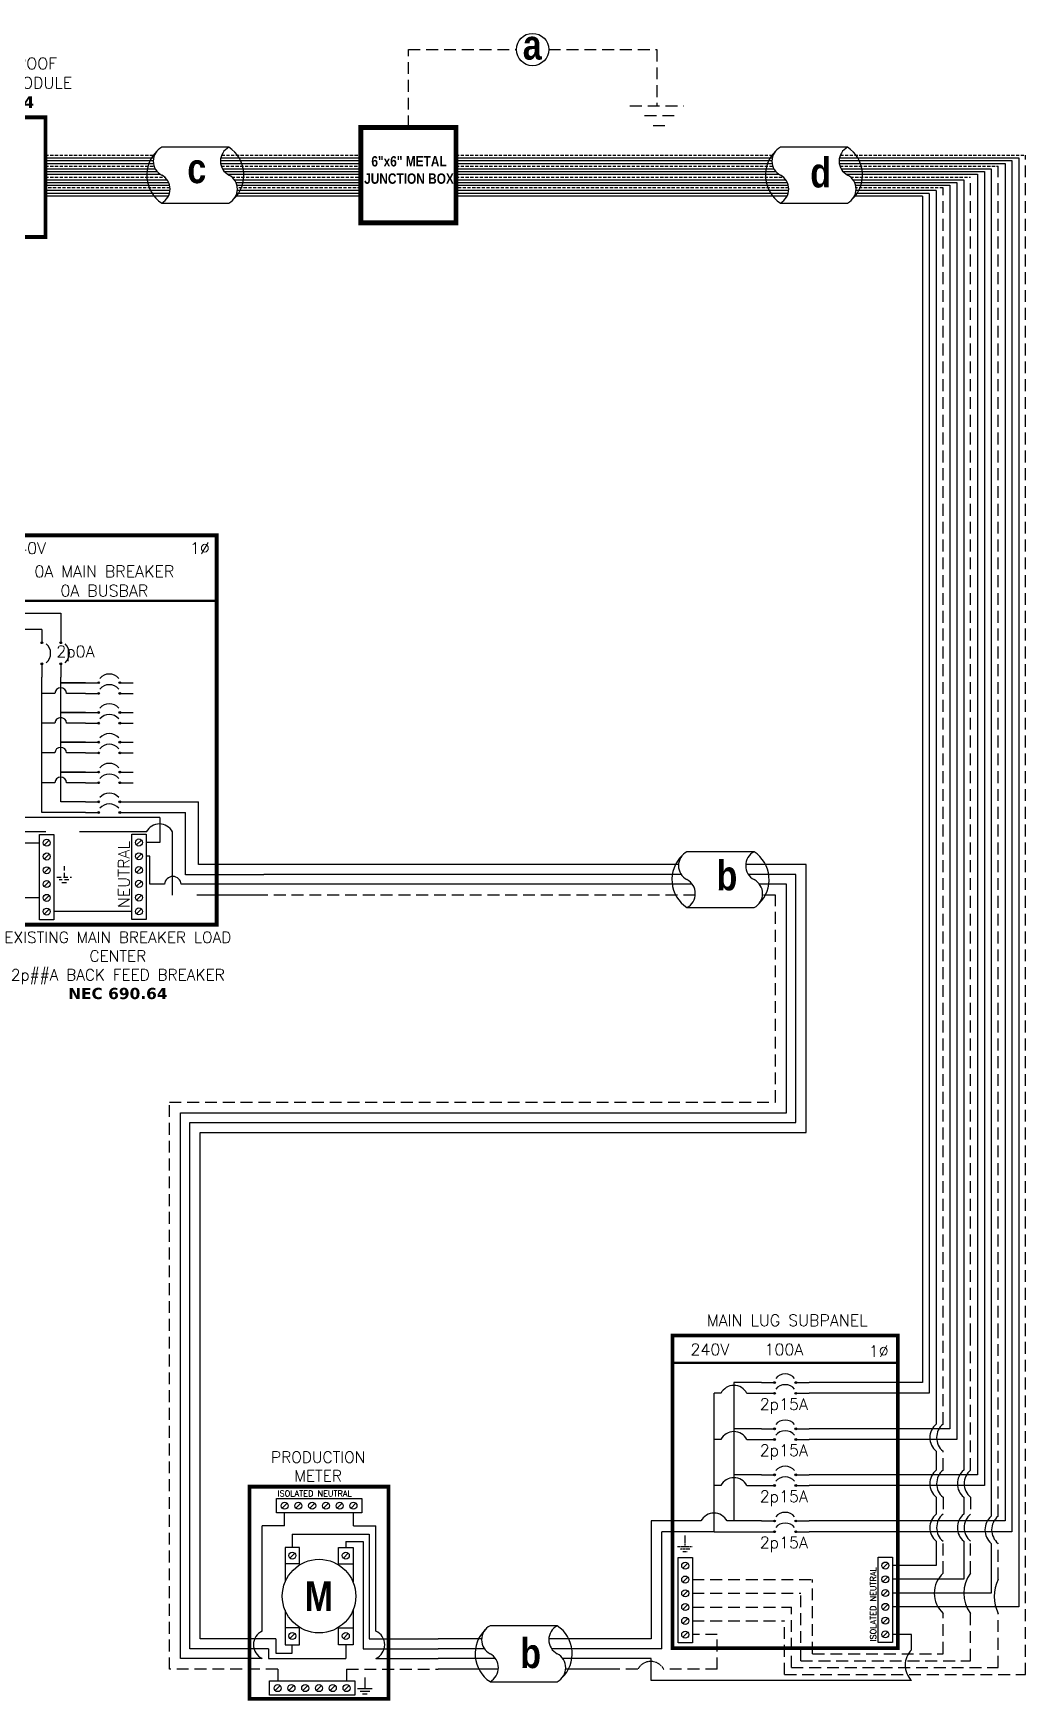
# Model space of a CAD drawing. Header units: feet. Extents: x 13742 to 14339, y 15295 to 15879.
# Drawn here: x 14025 to 14339, y 15353 to 15879 of the extents above; entities that cross this region are included whole.
import ezdxf

# ---------------------------------------------------------------- set-up
doc = ezdxf.new("R2010")
doc.units = ezdxf.units.FT
doc.header["$MEASUREMENT"] = 0
doc.linetypes.add('HIDDEN', pattern=[0.375, 0.25, -0.125])
for name, color, linetype in [('ONE LINE BLOCKS', 7, 'Continuous'), ('TABLES', 7, 'Continuous'), ('TEXT', 7, 'Continuous'), ('Z - TITLEBLOCK TXT', 7, 'Continuous')]:
    doc.layers.add(name, color=color, linetype=linetype)
doc.styles.add('ONE LINE TXT', font='techb___.ttf')
doc.styles.get("Standard").update_dxf_attribs({"font": 'simplex.shx'})

# ---------------------------------------------------------------- blocks, each defined once
blk = doc.blocks.new('M_MAIN BREAKER')
at = {"layer": 'ONE LINE BLOCKS', "linetype": 'Continuous'}
h = blk.add_hatch(color=1, dxfattribs=at)
h.dxf.hatch_style = 1
edge = h.paths.add_edge_path()
edge.add_arc((-12.418, 14.123), 0.0515, 0, 360)
h = blk.add_hatch(color=1, dxfattribs=at)
h.dxf.hatch_style = 1
edge = h.paths.add_edge_path()
edge.add_arc((-11.369, 14.123), 0.0515, 0, 360)
h = blk.add_hatch(color=1, dxfattribs=at)
h.dxf.hatch_style = 1
edge = h.paths.add_edge_path()
edge.add_arc((-12.418, 12.94), 0.0515, 0, 360)
h = blk.add_hatch(color=1, dxfattribs=at)
h.dxf.hatch_style = 1
edge = h.paths.add_edge_path()
edge.add_arc((-11.369, 12.94), 0.0515, 0, 360)
h = blk.add_hatch(color=1, dxfattribs=at)
h.dxf.hatch_style = 1
edge = h.paths.add_edge_path()
edge.add_arc((-9.245, 11.887), 0.0515, 0, 360)
h = blk.add_hatch(color=1, dxfattribs=at)
h.dxf.hatch_style = 1
edge = h.paths.add_edge_path()
edge.add_arc((-9.245, 11.288), 0.0515, 0, 360)
h = blk.add_hatch(color=1, dxfattribs=at)
h.dxf.hatch_style = 1
edge = h.paths.add_edge_path()
edge.add_arc((-8.062, 11.887), 0.0515, 0, 360)
h = blk.add_hatch(color=1, dxfattribs=at)
h.dxf.hatch_style = 1
edge = h.paths.add_edge_path()
edge.add_arc((-8.062, 11.288), 0.0515, 0, 360)
h = blk.add_hatch(color=1, dxfattribs=at)
h.dxf.hatch_style = 1
edge = h.paths.add_edge_path()
edge.add_arc((-9.245, 10.221), 0.0515, 0, 360)
h = blk.add_hatch(color=1, dxfattribs=at)
h.dxf.hatch_style = 1
edge = h.paths.add_edge_path()
edge.add_arc((-8.062, 10.221), 0.0515, 0, 360)
h = blk.add_hatch(color=1, dxfattribs=at)
h.dxf.hatch_style = 1
edge = h.paths.add_edge_path()
edge.add_arc((-9.245, 9.622), 0.0515, 0, 360)
h = blk.add_hatch(color=1, dxfattribs=at)
h.dxf.hatch_style = 1
edge = h.paths.add_edge_path()
edge.add_arc((-8.062, 9.622), 0.0515, 0, 360)
h = blk.add_hatch(color=1, dxfattribs=at)
h.dxf.hatch_style = 1
edge = h.paths.add_edge_path()
edge.add_arc((-9.245, 8.555), 0.0515, 0, 360)
h = blk.add_hatch(color=1, dxfattribs=at)
h.dxf.hatch_style = 1
edge = h.paths.add_edge_path()
edge.add_arc((-8.062, 8.555), 0.0515, 0, 360)
h = blk.add_hatch(color=1, dxfattribs=at)
h.dxf.hatch_style = 1
edge = h.paths.add_edge_path()
edge.add_arc((-9.245, 7.957), 0.0515, 0, 360)
h = blk.add_hatch(color=1, dxfattribs=at)
h.dxf.hatch_style = 1
edge = h.paths.add_edge_path()
edge.add_arc((-8.062, 7.957), 0.0515, 0, 360)
h = blk.add_hatch(color=1, dxfattribs=at)
h.dxf.hatch_style = 1
edge = h.paths.add_edge_path()
edge.add_arc((-9.245, 6.889), 0.0515, 0, 360)
h = blk.add_hatch(color=1, dxfattribs=at)
h.dxf.hatch_style = 1
edge = h.paths.add_edge_path()
edge.add_arc((-8.062, 6.889), 0.0515, 0, 360)
h = blk.add_hatch(color=1, dxfattribs=at)
h.dxf.hatch_style = 1
edge = h.paths.add_edge_path()
edge.add_arc((-9.245, 6.291), 0.0515, 0, 360)
h = blk.add_hatch(color=1, dxfattribs=at)
h.dxf.hatch_style = 1
edge = h.paths.add_edge_path()
edge.add_arc((-8.062, 6.291), 0.0515, 0, 360)
h = blk.add_hatch(color=1, dxfattribs=at)
h.dxf.hatch_style = 1
edge = h.paths.add_edge_path()
edge.add_arc((-9.245, 5.224), 0.0515, 0, 360)
h = blk.add_hatch(color=1, dxfattribs=at)
h.dxf.hatch_style = 1
edge = h.paths.add_edge_path()
edge.add_arc((-9.245, 4.625), 0.0515, 0, 360)
h = blk.add_hatch(color=1, dxfattribs=at)
h.dxf.hatch_style = 1
edge = h.paths.add_edge_path()
edge.add_arc((-8.062, 5.224), 0.0515, 0, 360)
h = blk.add_hatch(color=1, dxfattribs=at)
h.dxf.hatch_style = 1
edge = h.paths.add_edge_path()
edge.add_arc((-8.062, 4.625), 0.0515, 0, 360)
at = {"color": 7, "linetype": 'Continuous'}
for p, q in [((-3.665, 1.711), (-3.665, 5.224)), ((0, 1.711), (-3.665, 1.711))]:
    blk.add_line(p, q, dxfattribs=at)
at = {"color": 10, "linetype": 'Continuous'}
for p, q in [((-4.378, 1.149), (-4.378, 4.625)), ((-3.663, 4.625), (-3.663, 4.625)), ((-3.663, 4.625), (-3.663, 4.625)), ((0, 1.149), (-4.378, 1.149))]:
    blk.add_line(p, q, dxfattribs=at)
at = {"color": 253, "linetype": 'Continuous'}
for p, q in [((-6.385, 2.177), (-6.591, 2.177)), ((-6.385, 0.611), (-6.385, 2.177)), ((-5.561, 0.611), (-6.385, 0.611)), ((0, 0.611), (-4.626, 0.611))]:
    blk.add_line(p, q, dxfattribs=at)
at = {"color": 7, "linetype": 'Continuous'}
blk.add_circle((-19.559, -2.704), 0.906, dxfattribs=at)
at = {"color": 253, "linetype": 'Continuous'}
blk.add_arc((-5.093, 0.584), 0.468, 3.28193, 176.71807, dxfattribs=at)
at = {"layer": 'ONE LINE BLOCKS', "lineweight": 50}
for p, q in [((-19.225, 23.898), (-19.225, 26.892)), ((-19.225, 26.892), (-15.884, 26.892)), ((-15.884, 26.892), (-15.884, 23.898)), ((-15.884, 23.898), (-19.225, 23.898)), ((-14.957, 16.472), (-2.641, 16.472))]:
    blk.add_line(p, q, dxfattribs=at)
at = {"layer": 'ONE LINE BLOCKS', "lineweight": 50, "const_width": 0.21}
for points in [[(-19.225, 23.898), (-19.225, 26.892), (-15.884, 26.892), (-15.884, 23.898)], [(-14.957, -1.647), (-14.957, 20.128), (-2.641, 20.128), (-2.641, -1.647)]]:
    blk.add_lwpolyline(points, close=True, dxfattribs=at)
at = {"layer": 'TEXT', "color": 92, "linetype": 'HIDDEN', "ltscale": 15}
for p, q in [((-13.723, 3.547), (-13.723, 2.935)), ((-6.577, 3.547), (-13.723, 3.547)), ((-13.723, 2.935), (-12.555, 2.935)), ((-5.118, 0), (-5.118, 3.547)), ((0, 0), (-5.118, 0)), ((-12.555, -0.148), (-19.559, -0.148)), ((-19.559, -0.148), (-19.559, -1.798)), ((-19.559, -3.61), (-19.559, -5.799))]:
    blk.add_line(p, q, dxfattribs=at)
at = {"layer": 'TEXT', "color": 92, "linetype": 'Continuous', "ltscale": 15}
blk.add_line((-7.396, -0.918), (-11.751, -0.918), dxfattribs=at)
at = {"layer": 'TEXT', "color": 92, "linetype": 'HIDDEN', "flags": 128}
for points in [[(-11.595, 1.009), (-10.765, 1.009)], [(-11.18, 1.629), (-11.18, 1.009)], [(-10.909, 0.855), (-11.451, 0.855)], [(-11.053, 0.701), (-11.307, 0.701)]]:
    blk.add_lwpolyline(points, dxfattribs=at)
at = {"layer": 'TEXT', "color": 92, "linetype": 'Continuous', "ltscale": 4, "flags": 128}
for points in [[(-21.062, -5.799), (-18.057, -5.799)], [(-18.578, -6.356), (-20.541, -6.356)], [(-19.098, -6.913), (-20.02, -6.913)]]:
    blk.add_lwpolyline(points, dxfattribs=at)
at = {"layer": 'TEXT', "linetype": 'Continuous'}
blk.add_circle((-17.554, 25.395), 1.267, dxfattribs=at)
at = {"layer": 'TEXT', "color": 92, "linetype": 'Continuous', "ltscale": 0.3}
blk.add_arc((-5.848, 3.164), 0.824, 27.66392, 152.33608, dxfattribs=at)
at = {"layer": 'Z - TITLEBLOCK TXT', "color": 253, "linetype": 'Continuous'}
for p, q in [((-18.566, 13.922), (-18.566, 23.898)), ((-13.44, 13.922), (-18.566, 13.922)), ((-13.44, 4.344), (-13.44, 13.922)), ((-5.831, 4.344), (-13.44, 4.344)), ((-5.831, 4.344), (-5.831, 2.948)), ((-5.831, 2.948), (-6.591, 2.948))]:
    blk.add_line(p, q, dxfattribs=at)
at = {"layer": 'Z - TITLEBLOCK TXT', "color": 10, "linetype": 'Continuous'}
for p, q in [((-17.554, 14.866), (-17.554, 23.898)), ((-12.418, 14.866), (-17.554, 14.866)), ((-12.418, 4.625), (-12.418, 12.196)), ((-11.7, 11.288), (-12.418, 11.288)), ((-9.988, 11.288), (-11.037, 11.288)), ((-11.7, 9.622), (-12.418, 9.622)), ((-9.988, 9.622), (-11.037, 9.622)), ((-11.7, 7.957), (-12.418, 7.957)), ((-9.988, 7.957), (-11.037, 7.957)), ((-11.7, 6.291), (-12.418, 6.291)), ((-9.988, 6.291), (-11.037, 6.291)), ((-9.988, 4.625), (-12.418, 4.625)), ((-7.318, 4.625), (-4.378, 4.625))]:
    blk.add_line(p, q, dxfattribs=at)
at = {"layer": 'Z - TITLEBLOCK TXT', "color": 7, "linetype": 'Continuous'}
for p, q in [((-16.52, 15.77), (-16.52, 23.898)), ((-16.52, 15.77), (-11.369, 15.77)), ((-11.369, 15.77), (-11.369, 14.866)), ((-11.369, 11.887), (-11.369, 12.196)), ((-11.369, 10.221), (-11.369, 11.887)), ((-11.369, 11.887), (-9.988, 11.887)), ((-9.988, 11.887), (-11.369, 11.887)), ((-11.369, 8.555), (-11.369, 10.221)), ((-11.369, 10.221), (-9.988, 10.221)), ((-9.988, 10.221), (-11.369, 10.221)), ((-11.369, 6.889), (-11.369, 8.555)), ((-11.369, 8.555), (-9.988, 8.555)), ((-9.988, 8.555), (-11.369, 8.555)), ((-11.369, 5.224), (-11.369, 6.889)), ((-11.369, 6.889), (-9.988, 6.889)), ((-9.988, 6.889), (-11.369, 6.889)), ((-9.988, 5.224), (-11.369, 5.224)), ((-7.318, 5.224), (-3.665, 5.224))]:
    blk.add_line(p, q, dxfattribs=at)
at = {"layer": 'Z - TITLEBLOCK TXT', "color": 1, "linetype": 'Continuous'}
for p, q in [((-12.555, -1.378), (-12.555, 3.395)), ((-12.555, 3.395), (-11.751, 3.395)), ((-11.751, 3.395), (-11.751, -1.378)), ((-7.396, -1.366), (-7.396, 3.408)), ((-7.396, 3.408), (-6.591, 3.408)), ((-6.591, 3.408), (-6.591, -1.366)), ((-11.751, -1.378), (-12.555, -1.378)), ((-6.591, -1.366), (-7.396, -1.366))]:
    blk.add_line(p, q, dxfattribs=at)
at = {"layer": 'Z - TITLEBLOCK TXT', "color": 4, "linetype": 'Continuous'}
for p, q in [((-12.014, 3.075), (-12.293, 2.796)), ((-6.854, 3.087), (-7.133, 2.809)), ((-12.014, 2.304), (-12.293, 2.025)), ((-6.854, 2.317), (-7.133, 2.038)), ((-12.014, 1.533), (-12.293, 1.255)), ((-6.854, 1.546), (-7.133, 1.267)), ((-12.014, 0.762), (-12.293, 0.484)), ((-6.854, 0.775), (-7.133, 0.497)), ((-6.854, 0.004), (-7.133, -0.274)), ((-12.014, -0.008), (-12.293, -0.287)), ((-12.014, -0.779), (-12.293, -1.058)), ((-6.854, -0.766), (-7.133, -1.045))]:
    blk.add_line(p, q, dxfattribs=at)
at = {"layer": 'Z - TITLEBLOCK TXT', "color": 1, "linetype": 'Continuous', "flags": 128}
for points in [[(-12.418, 14.866), (-12.418, 14.123)], [(-12.418, 14.866), (-12.418, 14.123)], [(-11.369, 14.866), (-11.369, 14.123)], [(-11.369, 14.866), (-11.369, 14.123)], [(-12.418, 12.94), (-12.418, 12.196)], [(-11.369, 12.94), (-11.369, 12.196)], [(-9.988, 11.887), (-9.245, 11.887)], [(-9.988, 11.887), (-9.245, 11.887)], [(-9.988, 11.288), (-9.245, 11.288)], [(-9.988, 11.288), (-9.245, 11.288)], [(-8.062, 11.887), (-7.318, 11.887)], [(-8.062, 11.288), (-7.318, 11.288)], [(-9.988, 10.221), (-9.245, 10.221)], [(-9.988, 10.221), (-9.245, 10.221)], [(-9.988, 9.622), (-9.245, 9.622)], [(-9.988, 9.622), (-9.245, 9.622)], [(-8.062, 10.221), (-7.318, 10.221)], [(-8.062, 9.622), (-7.318, 9.622)], [(-9.988, 8.555), (-9.245, 8.555)], [(-9.988, 8.555), (-9.245, 8.555)], [(-8.062, 8.555), (-7.318, 8.555)], [(-9.988, 7.957), (-9.245, 7.957)], [(-9.988, 7.957), (-9.245, 7.957)], [(-8.062, 7.957), (-7.318, 7.957)], [(-9.988, 6.889), (-9.245, 6.889)], [(-9.988, 6.889), (-9.245, 6.889)], [(-8.062, 6.889), (-7.318, 6.889)], [(-9.988, 6.291), (-9.245, 6.291)], [(-9.988, 6.291), (-9.245, 6.291)], [(-8.062, 6.291), (-7.318, 6.291)], [(-9.988, 5.224), (-9.245, 5.224)], [(-9.988, 5.224), (-9.245, 5.224)], [(-8.062, 5.224), (-7.318, 5.224)], [(-9.988, 4.625), (-9.245, 4.625)], [(-9.988, 4.625), (-9.245, 4.625)], [(-8.062, 4.625), (-7.318, 4.625)]]:
    blk.add_lwpolyline(points, dxfattribs=at)
at = {"layer": 'Z - TITLEBLOCK TXT', "color": 1, "linetype": 'Continuous'}
for centre in [(-12.418, 14.123), (-11.369, 14.123), (-12.418, 12.94), (-11.369, 12.94), (-9.245, 11.887), (-9.245, 11.288), (-8.062, 11.887), (-8.062, 11.288), (-9.245, 10.221), (-8.062, 10.221), (-9.245, 9.622), (-8.062, 9.622), (-9.245, 8.555), (-8.062, 8.555), (-9.245, 7.957), (-8.062, 7.957), (-9.245, 6.889), (-8.062, 6.889), (-9.245, 6.291), (-8.062, 6.291), (-9.245, 5.224), (-9.245, 4.625), (-8.062, 5.224), (-8.062, 4.625)]:
    blk.add_circle(centre, 0.0515, dxfattribs=at)
at = {"layer": 'Z - TITLEBLOCK TXT', "color": 4, "linetype": 'Continuous'}
for centre in [(-12.153, 2.935), (-6.993, 2.948), (-12.153, 2.165), (-6.993, 2.177), (-12.153, 1.394), (-6.993, 1.407), (-12.153, 0.623), (-12.153, -0.148), (-6.993, 0.636), (-6.993, -0.135), (-12.153, -0.918), (-6.993, -0.906)]:
    blk.add_circle(centre, 0.197, dxfattribs=at)
at = {"layer": 'Z - TITLEBLOCK TXT', "color": 1, "linetype": 'Continuous'}
for centre, start, end in [((-12.629, 13.531), 310.3392, 49.6608), ((-11.58, 13.531), 310.3392, 49.6608), ((-8.653, 11.675), 40.3392, 139.6608), ((-8.653, 11.077), 40.3392, 139.6608), ((-8.653, 10.01), 40.3392, 139.6608), ((-8.653, 9.411), 40.3392, 139.6608), ((-8.653, 8.344), 40.3392, 139.6608), ((-8.653, 7.745), 40.3392, 139.6608), ((-8.653, 6.678), 40.3392, 139.6608), ((-8.653, 6.079), 40.3392, 139.6608), ((-8.653, 5.012), 40.3392, 139.6608), ((-8.653, 4.413), 40.3392, 139.6608)]:
    blk.add_arc(centre, 0.697, start, end, dxfattribs=at)
at = {"layer": 'Z - TITLEBLOCK TXT', "color": 10, "linetype": 'Continuous'}
for centre in [(-11.369, 11.269), (-11.369, 9.603), (-11.369, 7.938), (-11.369, 6.272)]:
    blk.add_arc(centre, 0.332, 3.2937, 176.7063, dxfattribs=at)
at = {"layer": 'TABLES', "color": 1, "linetype": 'Continuous'}
blk.add_text('NEUTRAL', height=0.648, rotation=90, dxfattribs=at).set_placement((-7.512, -0.725))
at = {"layer": 'TEXT', "color": 1}
for s, p in [('EXISTING', (-23.874, 26.77)), ('120/240V', (-24.233, 25.604)), ('UTILITY', (-23.531, 24.558)), ('METER', (-23.336, 23.512))]:
    blk.add_text(s, height=0.6278, dxfattribs=at).set_placement(p)
at = {"layer": 'TEXT', "color": 1, "attachment_point": 5}
for s, width, gutter_width, heights, insert, char_height in [('240V', 0.14806, 0.75, [0], (-13.274, 19.41), 0.648), ('1∅', 0.14806, 0.75, [0], (-3.582, 19.41), 0.648), ('0A MAIN BREAKER\\P0A BUSBAR', 11.19903, 0.75, [0], (-8.925, 17.569), 0.648), ('2p0A', 0.14806, 0.75, [0], (-10.547, 13.525), 0.648), ('EXISTING MAIN BREAKER LOAD CENTER\\P2p##A BACK FEED BREAKER\\P{\\fVerdana|b1|i0|c0|p34;NEC 690.64}', 14.14398, 7.17, [12.8], (-8.173, -3.931), 0.62775)]:
    blk.add_mtext_dynamic_manual_height_columns(s, width=width, gutter_width=gutter_width, heights=heights, dxfattribs=dict(at, insert=insert, char_height=char_height))
at = {"layer": 'Z - TITLEBLOCK TXT', "color": 253, "linetype": 'Continuous', "style": 'ONE LINE TXT'}
blk.add_text('M', height=1.662, dxfattribs=at).set_placement((-18.362, 24.559))
at = {"layer": 'Z - TITLEBLOCK TXT', "color": 1, "linetype": 'Continuous', "insert": (-20.083, -1.651), "char_height": 1.66239, "attachment_point": 1, "style": 'ONE LINE TXT'}
blk.add_mtext_dynamic_manual_height_columns('{\\W1;\\C256;a}', width=0.13853, gutter_width=2.132, heights=[0], dxfattribs=at)
blk = doc.blocks.new('*U9')
at = {"color": 155, "true_color": 0x647190}
blk.add_blockref('M_MAIN BREAKER', (0, 0), dxfattribs=at)
blk = doc.blocks.new('*U5')
at = {"color": 7, "linetype": 'Continuous'}
for p, q in [((6.669, 2.433), (2.905, 2.433)), ((2.435, 1.711), (0, 1.711)), ((9.575, 1.711), (6.199, 1.711)), ((2.905, -0.69), (6.669, -0.69))]:
    blk.add_line(p, q, dxfattribs=at)
at = {"color": 10, "linetype": 'Continuous'}
for p, q in [((2.591, 1.149), (0, 1.149)), ((9.575, 1.149), (6.355, 1.149))]:
    blk.add_line(p, q, dxfattribs=at)
at = {"color": 253, "linetype": 'Continuous'}
for p, q in [((3.208, 0.611), (0, 0.611)), ((9.575, 0.611), (6.972, 0.611))]:
    blk.add_line(p, q, dxfattribs=at)
at = {"color": 7, "linetype": 'Continuous'}
for centre, start, end in [((3.942, 0.872), 133.97324, 236.42648), ((5.633, 0.872), 313.97324, 56.42648)]:
    blk.add_arc(centre, 1.874, start, end, dxfattribs=at)
at = {"layer": 'TEXT', "color": 92, "linetype": 'HIDDEN', "ltscale": 15}
for p, q in [((3.373, 0), (0, 0)), ((9.575, 0), (7.137, 0))]:
    blk.add_line(p, q, dxfattribs=at)
at = {"layer": 'Z - TITLEBLOCK TXT', "linetype": 'Continuous'}
for centre, start, end in [((3.315, 1.653), 117.66392, 242.33608), ((7.078, 1.653), 117.66392, 242.33608), ((2.496, 0.091), 297.66392, 62.33608), ((6.26, 0.091), 297.66392, 62.33608)]:
    blk.add_arc(centre, 0.882, start, end, dxfattribs=at)
blk = doc.blocks.new('*U10')
at = {"layer": 'ONE LINE BLOCKS', "linetype": 'Continuous'}
h = blk.add_hatch(color=1, dxfattribs=at)
h.dxf.hatch_style = 1
edge = h.paths.add_edge_path()
edge.add_arc((32.25, -14.9), 0.291, 0, 360)
h = blk.add_hatch(color=1, dxfattribs=at)
h.dxf.hatch_style = 1
edge = h.paths.add_edge_path()
edge.add_arc((38.92, -14.9), 0.291, 0, 360)
h = blk.add_hatch(color=1, dxfattribs=at)
h.dxf.hatch_style = 1
edge = h.paths.add_edge_path()
edge.add_arc((32.25, -18.28), 0.291, 0, 360)
h = blk.add_hatch(color=1, dxfattribs=at)
h.dxf.hatch_style = 1
edge = h.paths.add_edge_path()
edge.add_arc((38.92, -18.28), 0.291, 0, 360)
h = blk.add_hatch(color=1, dxfattribs=at)
h.dxf.hatch_style = 1
edge = h.paths.add_edge_path()
edge.add_arc((32.25, -29.46), 0.291, 0, 360)
h = blk.add_hatch(color=1, dxfattribs=at)
h.dxf.hatch_style = 1
edge = h.paths.add_edge_path()
edge.add_arc((38.92, -29.46), 0.291, 0, 360)
h = blk.add_hatch(color=1, dxfattribs=at)
h.dxf.hatch_style = 1
edge = h.paths.add_edge_path()
edge.add_arc((32.25, -32.84), 0.291, 0, 360)
h = blk.add_hatch(color=1, dxfattribs=at)
h.dxf.hatch_style = 1
edge = h.paths.add_edge_path()
edge.add_arc((38.92, -32.84), 0.291, 0, 360)
h = blk.add_hatch(color=1, dxfattribs=at)
h.dxf.hatch_style = 1
edge = h.paths.add_edge_path()
edge.add_arc((32.25, -44.02), 0.291, 0, 360)
h = blk.add_hatch(color=1, dxfattribs=at)
h.dxf.hatch_style = 1
edge = h.paths.add_edge_path()
edge.add_arc((32.25, -47.4), 0.291, 0, 360)
h = blk.add_hatch(color=1, dxfattribs=at)
h.dxf.hatch_style = 1
edge = h.paths.add_edge_path()
edge.add_arc((38.92, -44.02), 0.291, 0, 360)
h = blk.add_hatch(color=1, dxfattribs=at)
h.dxf.hatch_style = 1
edge = h.paths.add_edge_path()
edge.add_arc((38.92, -47.4), 0.291, 0, 360)
h = blk.add_hatch(color=1, dxfattribs=at)
h.dxf.hatch_style = 1
edge = h.paths.add_edge_path()
edge.add_arc((32.25, -58.58), 0.291, 0, 360)
h = blk.add_hatch(color=1, dxfattribs=at)
h.dxf.hatch_style = 1
edge = h.paths.add_edge_path()
edge.add_arc((32.25, -61.96), 0.291, 0, 360)
h = blk.add_hatch(color=1, dxfattribs=at)
h.dxf.hatch_style = 1
edge = h.paths.add_edge_path()
edge.add_arc((38.92, -58.58), 0.291, 0, 360)
h = blk.add_hatch(color=1, dxfattribs=at)
h.dxf.hatch_style = 1
edge = h.paths.add_edge_path()
edge.add_arc((38.92, -61.96), 0.291, 0, 360)
at = {"color": 7, "linetype": 'Continuous'}
for p, q in [((78.93, 0), (78.93, -14.9)), ((87.63, 0), (87.63, -29.46)), ((96.33, 0), (96.33, -44.02)), ((105.03, 0), (105.03, -58.58)), ((28.05, -14.9), (19.39, -14.9)), ((19.39, -14.9), (19.39, -29.46)), ((78.93, -14.9), (43.12, -14.9)), ((28.05, -29.46), (19.39, -29.46)), ((19.39, -29.46), (19.39, -44.02)), ((87.63, -29.46), (43.12, -29.46)), ((28.05, -44.02), (19.39, -44.02)), ((19.39, -44.02), (19.39, -58.58)), ((96.33, -44.02), (43.12, -44.02)), ((8.98, -58.58), (-6.7, -58.58)), ((-6.7, -58.58), (-6.7, -95.75)), ((28.05, -58.58), (17.22, -58.58)), ((105.03, -58.58), (43.12, -58.58)), ((-6.7, -95.75), (-20.02, -95.75))]:
    blk.add_line(p, q, dxfattribs=at)
at = {"color": 10, "linetype": 'Continuous'}
for p, q in [((81.1, 0), (81.1, -18.28)), ((89.8, 0), (89.8, -32.84)), ((98.5, 0), (98.5, -47.4)), ((107.2, 0), (107.2, -61.96)), ((13.1, -32.84), (13.1, -18.28)), ((15.27, -18.28), (13.1, -18.28)), ((23.51, -18.28), (28.05, -18.28)), ((81.1, -18.28), (43.12, -18.28)), ((13.1, -47.4), (13.1, -32.84)), ((15.27, -32.84), (13.1, -32.84)), ((23.51, -32.84), (28.05, -32.84)), ((89.8, -32.84), (43.12, -32.84)), ((13.1, -61.96), (13.1, -47.4)), ((15.27, -47.4), (13.1, -47.4)), ((23.51, -47.4), (28.05, -47.4)), ((98.5, -47.4), (43.12, -47.4)), ((13.1, -61.96), (-3.41, -61.96)), ((-3.41, -98.92), (-3.41, -61.96)), ((13.1, -61.96), (28.05, -61.96)), ((107.2, -61.96), (43.12, -61.96)), ((-3.41, -98.92), (-20.02, -98.92))]:
    blk.add_line(p, q, dxfattribs=at)
at = {"color": 253, "linetype": 'Continuous'}
for p, q in [((83.28, 0), (83.28, -27.97)), ((91.98, 0), (91.98, -42.53)), ((100.68, 0), (100.68, -57.09)), ((109.38, 0), (109.38, -85.69)), ((83.28, -36.53), (83.28, -42.53)), ((83.28, -51.09), (83.28, -56.42)), ((91.98, -51.09), (91.98, -56.42)), ((83.28, -64.97), (83.28, -72.64)), ((91.98, -64.97), (91.98, -76.99)), ((100.68, -65.65), (100.68, -81.34)), ((83.28, -72.64), (69.51, -72.64)), ((91.98, -76.99), (69.51, -76.99)), ((100.68, -81.34), (69.51, -81.34)), ((109.38, -85.69), (69.51, -85.69)), ((75.52, -94.39), (69.51, -94.39)), ((75.52, -99.21), (75.52, -94.39)), ((-6.7, -101.96), (-20.02, -101.96)), ((-6.7, -108.97), (-6.7, -101.96)), ((75.52, -108.97), (-6.7, -108.97))]:
    blk.add_line(p, q, dxfattribs=at)
at = {"color": 10, "linetype": 'Continuous'}
for centre in [(19.39, -20.44), (19.39, -35), (19.39, -49.56)]:
    blk.add_arc(centre, 4.65, 27.6639, 152.3361, dxfattribs=at)
at = {"color": 253, "linetype": 'Continuous'}
for centre, radius, start, end in [((86.85, -32.25), 5.58, 129.9215, 230.0785), ((86.85, -46.81), 5.58, 129.9215, 230.0785), ((95.56, -46.81), 5.58, 129.9215, 230.0785), ((86.85, -60.7), 5.58, 129.9215, 230.0785), ((95.56, -60.7), 5.58, 129.9215, 230.0785), ((104.26, -61.37), 5.58, 129.9215, 230.0785), ((80.38, -104.09), 6.89, 134.9307, 225.0693)]:
    blk.add_arc(centre, radius, start, end, dxfattribs=at)
at = {"color": 7, "linetype": 'Continuous'}
blk.add_arc((13.1, -60.74), 4.65, 27.6639, 152.3361, dxfattribs=at)
at = {"layer": 'ONE LINE BLOCKS', "lineweight": 50}
blk.add_line((0, -8.7), (71.17, -8.7), dxfattribs=at)
at = {"layer": 'ONE LINE BLOCKS', "lineweight": 50, "const_width": 1.19}
blk.add_lwpolyline([(0, -98.74), (0, 0), (71.17, 0), (71.17, -98.74)], close=True, dxfattribs=at)
at = {"layer": 'TEXT', "color": 92, "linetype": 'HIDDEN', "ltscale": 15}
for p, q in [((85.45, -27.97), (85.45, 0)), ((94.15, -42.53), (94.15, 0)), ((102.85, -57.09), (102.85, 0)), ((111.55, -107.06), (111.55, 0)), ((85.45, -42.53), (85.45, -36.53)), ((85.45, -51.09), (85.45, -56.42)), ((94.15, -51.09), (94.15, -56.42)), ((85.45, -75.05), (85.45, -64.97)), ((94.15, -75.05), (94.15, -64.97)), ((102.85, -77.06), (102.85, -65.65)), ((6.27, -77.06), (44.26, -77.06)), ((44.26, -100.49), (44.26, -77.06)), ((6.27, -81.41), (40.48, -81.41)), ((40.48, -102.69), (40.48, -81.41)), ((6.27, -85.76), (37.56, -85.76)), ((37.56, -104.87), (37.56, -85.76)), ((85.45, -100.49), (85.45, -87.74)), ((94.15, -102.69), (94.15, -87.74)), ((102.85, -104.87), (102.85, -87.74)), ((6.27, -90.11), (35.36, -90.11)), ((14.11, -94.46), (6.27, -94.46)), ((14.11, -105.41), (14.11, -94.46)), ((35.36, -107.06), (35.36, -90.11)), ((37.56, -104.87), (102.85, -104.87)), ((40.48, -102.69), (94.15, -102.69)), ((44.26, -100.49), (85.45, -100.49)), ((-11.01, -105.41), (-20.02, -105.41)), ((14.11, -105.41), (-2.77, -105.41)), ((35.36, -107.06), (111.55, -107.06))]:
    blk.add_line(p, q, dxfattribs=at)
at = {"layer": 'TEXT', "color": 92, "linetype": 'HIDDEN', "flags": 128}
for points in [[(3.9, -63.12), (3.9, -66.62)], [(1.56, -66.62), (6.24, -66.62)], [(5.43, -67.49), (2.37, -67.49)], [(4.62, -68.36), (3.18, -68.36)]]:
    blk.add_lwpolyline(points, dxfattribs=at)
at = {"layer": 'TEXT', "color": 92, "linetype": 'Continuous', "ltscale": 4}
for centre, radius, start, end in [((88.92, -32.25), 5.51, 129.059, 230.941), ((88.92, -46.81), 5.51, 129.059, 230.941), ((97.62, -46.81), 5.51, 129.059, 230.941), ((88.92, -60.7), 5.51, 129.059, 230.941), ((97.62, -60.7), 5.51, 129.059, 230.941), ((106.32, -61.37), 5.51, 129.059, 230.941), ((91.35, -81.39), 8.66, 132.8846, 227.1154), ((102.41, -81.39), 10.41, 142.4478, 217.5522), ((113.71, -82.4), 12.1, 153.8293, 206.1707)]:
    blk.add_arc(centre, radius, start, end, dxfattribs=at)
at = {"layer": 'TEXT', "color": 92, "linetype": 'HIDDEN', "ltscale": 0.3}
blk.add_arc((-6.89, -107.57), 4.65, 27.6639, 152.3361, dxfattribs=at)
at = {"layer": 'Z - TITLEBLOCK TXT', "color": 1, "linetype": 'Continuous'}
for p, q in [((1.73, -97.06), (1.73, -70.12)), ((1.73, -70.12), (6.27, -70.12)), ((6.27, -70.12), (6.27, -97.06)), ((64.97, -96.99), (64.97, -70.04)), ((64.97, -70.04), (69.51, -70.04)), ((69.51, -70.04), (69.51, -96.99)), ((6.27, -97.06), (1.73, -97.06)), ((69.51, -96.99), (64.97, -96.99))]:
    blk.add_line(p, q, dxfattribs=at)
at = {"layer": 'Z - TITLEBLOCK TXT', "color": 4, "linetype": 'Continuous'}
for p, q in [((4.79, -71.93), (3.22, -73.5)), ((68.02, -71.85), (66.45, -73.43)), ((4.79, -76.28), (3.22, -77.85)), ((68.02, -76.2), (66.45, -77.78)), ((4.79, -80.63), (3.22, -82.2)), ((68.02, -80.55), (66.45, -82.13)), ((4.79, -84.98), (3.22, -86.55)), ((4.79, -89.33), (3.22, -90.9)), ((68.02, -84.91), (66.45, -86.48)), ((68.02, -89.26), (66.45, -90.83)), ((4.79, -93.68), (3.22, -95.25)), ((68.02, -93.61), (66.45, -95.18))]:
    blk.add_line(p, q, dxfattribs=at)
at = {"layer": 'Z - TITLEBLOCK TXT', "color": 1, "linetype": 'Continuous', "flags": 128}
for points in [[(28.05, -14.9), (32.25, -14.9)], [(28.05, -14.9), (32.25, -14.9)], [(38.92, -14.9), (43.12, -14.9)], [(28.05, -18.28), (32.25, -18.28)], [(28.05, -18.28), (32.25, -18.28)], [(38.92, -18.28), (43.12, -18.28)], [(28.05, -29.46), (32.25, -29.46)], [(28.05, -29.46), (32.25, -29.46)], [(38.92, -29.46), (43.12, -29.46)], [(28.05, -32.84), (32.25, -32.84)], [(28.05, -32.84), (32.25, -32.84)], [(38.92, -32.84), (43.12, -32.84)], [(28.05, -44.02), (32.25, -44.02)], [(28.05, -44.02), (32.25, -44.02)], [(38.92, -44.02), (43.12, -44.02)], [(28.05, -47.4), (32.25, -47.4)], [(28.05, -47.4), (32.25, -47.4)], [(38.92, -47.4), (43.12, -47.4)], [(28.05, -58.58), (32.25, -58.58)], [(28.05, -58.58), (32.25, -58.58)], [(28.05, -61.96), (32.25, -61.96)], [(28.05, -61.96), (32.25, -61.96)], [(38.92, -58.58), (43.12, -58.58)], [(38.92, -61.96), (43.12, -61.96)]]:
    blk.add_lwpolyline(points, dxfattribs=at)
at = {"layer": 'Z - TITLEBLOCK TXT', "color": 1, "linetype": 'Continuous'}
for centre in [(32.25, -14.9), (38.92, -14.9), (32.25, -18.28), (38.92, -18.28), (32.25, -29.46), (38.92, -29.46), (32.25, -32.84), (38.92, -32.84), (32.25, -44.02), (32.25, -47.4), (38.92, -44.02), (38.92, -47.4), (32.25, -58.58), (32.25, -61.96), (38.92, -58.58), (38.92, -61.96)]:
    blk.add_circle(centre, 0.291, dxfattribs=at)
at = {"layer": 'Z - TITLEBLOCK TXT', "color": 4, "linetype": 'Continuous'}
for centre in [(4, -72.71), (67.24, -72.64), (4, -77.06), (67.24, -76.99), (4, -81.41), (67.24, -81.34), (4, -85.76), (4, -90.11), (67.24, -85.69), (67.24, -90.04), (4, -94.46), (67.24, -94.39)]:
    blk.add_circle(centre, 1.11, dxfattribs=at)
at = {"layer": 'Z - TITLEBLOCK TXT', "color": 1, "linetype": 'Continuous'}
for centre in [(35.58, -16.1), (35.58, -19.48), (35.58, -30.66), (35.58, -34.04), (35.58, -45.22), (35.58, -48.6), (35.58, -59.78), (35.58, -63.16)]:
    blk.add_arc(centre, 3.93, 40.3392, 139.6608, dxfattribs=at)
at = {"layer": 'TABLES', "color": 1, "linetype": 'Continuous'}
for p in [(27.55, -23.52), (27.55, -38.08), (27.55, -52.64), (27.55, -67.2)]:
    blk.add_text('2p15A', height=3.658, dxfattribs=at).set_placement(p)
at = {"layer": 'TABLES', "color": 4, "linetype": 'Continuous'}
blk.add_text('ISOLATED NEUTRAL', height=1.8743, rotation=90, dxfattribs=at).set_placement((64.31, -96.63))
at = {"layer": 'TEXT', "color": 1, "attachment_point": 5}
for s, width, gutter_width, insert, char_height in [('MAIN LUG SUBPANEL ', 62.3984, 7.17, (36.22, 4.74), 3.6576), ('240V', 0.1481, 0.75, (11.79, -4.45), 3.658), ('100A', 0.1481, 0.75, (35.17, -4.45), 3.658), ('1∅', 0.1481, 0.75, (65.15, -4.96), 3.658)]:
    blk.add_mtext_dynamic_manual_height_columns(s, width=width, gutter_width=gutter_width, heights=[0], dxfattribs=dict(at, insert=insert, char_height=char_height))

msp = doc.modelspace()

# ---------------------------------------------------------------- linework, layer by layer
at = {"color": 7, "linetype": 'Continuous'}
for p, q in [((14087.26, 15843.18), (14066.02, 15843.18)), ((14282.7, 15843.18), (14261.46, 15843.18)), ((14332.43, 15838.06), (14332.43, 15468.07)), ((14323.73, 15834.62), (14323.73, 15468.07)), ((14306.33, 15827.74), (14306.33, 15468.07)), ((14315.03, 15831.18), (14315.03, 15468.07)), ((14066.02, 15825.55), (14087.26, 15825.55)), ((14261.46, 15825.55), (14282.7, 15825.55)), ((14253.18, 15620.78), (14231.93, 15620.78)), ((14229.28, 15616.7), (14098.3, 15616.7)), ((14269.58, 15616.7), (14250.52, 15616.7)), ((14269.58, 15532.09), (14269.58, 15616.7)), ((14231.93, 15603.15), (14253.18, 15603.15)), ((14078.13, 15532.09), (14269.58, 15532.09)), ((14078.13, 15372.32), (14078.13, 15532.09)), ((14107.28, 15405.35), (14107.28, 15401.15)), ((14107.28, 15405.35), (14131.61, 15405.35)), ((14131.61, 15405.35), (14131.61, 15372.32)), ((14102.09, 15372.32), (14078.13, 15372.32)), ((14102.09, 15372.32), (14102.09, 15367.73)), ((14107.28, 15367.73), (14107.28, 15370.39)), ((14131.61, 15372.32), (14153.34, 15372.32)), ((14102.09, 15367.73), (14107.28, 15367.73))]:
    msp.add_line(p, q, dxfattribs=at)
at = {"color": 253, "linetype": 'Continuous'}
for p, q in [((14029.32, 15839.79), (14063.46, 15839.79)), ((14084.7, 15839.79), (14128.91, 15839.79)), ((14159.01, 15839.79), (14258.9, 15839.79)), ((14280.14, 15839.79), (14336.78, 15839.79)), ((14336.78, 15839.79), (14336.78, 15468.07)), ((14029.32, 15836.34), (14063.98, 15836.34)), ((14029.32, 15832.9), (14067.72, 15832.9)), ((14085.23, 15836.34), (14128.91, 15836.34)), ((14088.96, 15832.9), (14128.91, 15832.9)), ((14159.01, 15836.34), (14259.43, 15836.34)), ((14159.01, 15832.9), (14263.16, 15832.9)), ((14280.67, 15836.34), (14328.08, 15836.34)), ((14284.4, 15832.9), (14319.38, 15832.9)), ((14319.38, 15832.9), (14319.38, 15468.07)), ((14328.08, 15836.34), (14328.08, 15468.07)), ((14068.66, 15829.46), (14029.32, 15829.46)), ((14128.91, 15829.46), (14089.9, 15829.46)), ((14264.1, 15829.46), (14159.01, 15829.46)), ((14310.68, 15829.46), (14285.34, 15829.46)), ((14310.68, 15829.46), (14310.68, 15468.07)), ((14233.64, 15610.49), (14098.3, 15610.49)), ((14263.36, 15610.49), (14254.89, 15610.49)), ((14263.36, 15538.31), (14263.36, 15610.49)), ((14071.92, 15538.31), (14263.36, 15538.31)), ((14071.92, 15366.11), (14071.92, 15538.31)), ((14104.86, 15407.95), (14104.86, 15412.04)), ((14126.61, 15407.95), (14126.61, 15412.04)), ((14104.86, 15407.95), (14097.8, 15407.95)), ((14097.8, 15374.72), (14097.8, 15407.95)), ((14126.61, 15407.95), (14133.67, 15407.95)), ((14133.67, 15374.72), (14133.67, 15407.95)), ((14097.8, 15366.11), (14071.92, 15366.11)), ((14133.67, 15366.11), (14153.34, 15366.11))]:
    msp.add_line(p, q, dxfattribs=at)
at = {"color": 10, "linetype": 'Continuous'}
for p, q in [((14029.32, 15838.93), (14063.35, 15838.93)), ((14084.6, 15838.93), (14128.91, 15838.93)), ((14159.01, 15838.93), (14258.8, 15838.93)), ((14280.04, 15838.93), (14334.6, 15838.93)), ((14334.6, 15838.93), (14334.6, 15468.07)), ((14029.32, 15835.48), (14064.59, 15835.48)), ((14085.84, 15835.48), (14128.91, 15835.48)), ((14159.01, 15835.48), (14260.04, 15835.48)), ((14281.28, 15835.48), (14325.9, 15835.48)), ((14325.9, 15835.48), (14325.9, 15468.07)), ((14029.32, 15832.04), (14068.23, 15832.04)), ((14068.49, 15828.6), (14029.32, 15828.6)), ((14089.47, 15832.04), (14128.91, 15832.04)), ((14128.91, 15828.6), (14089.74, 15828.6)), ((14159.01, 15832.04), (14263.67, 15832.04)), ((14263.93, 15828.6), (14159.01, 15828.6)), ((14284.91, 15832.04), (14317.2, 15832.04)), ((14308.5, 15828.6), (14285.18, 15828.6)), ((14308.5, 15828.6), (14308.5, 15468.07)), ((14317.2, 15832.04), (14317.2, 15468.07)), ((14230.16, 15613.53), (14098.3, 15613.53)), ((14266.4, 15613.53), (14251.4, 15613.53)), ((14266.4, 15535.27), (14266.4, 15613.53)), ((14074.96, 15535.27), (14266.4, 15535.27)), ((14074.96, 15369.15), (14074.96, 15535.27)), ((14124.19, 15402.97), (14124.19, 15401.15)), ((14124.19, 15402.97), (14129.63, 15402.97)), ((14129.63, 15402.97), (14129.63, 15369.15)), ((14124.19, 15370.39), (14124.19, 15366.11)), ((14099.77, 15369.15), (14074.96, 15369.15)), ((14099.77, 15369.15), (14099.77, 15366.11)), ((14099.77, 15366.11), (14124.19, 15366.11)), ((14129.63, 15369.15), (14153.34, 15369.15))]:
    msp.add_line(p, q, dxfattribs=at)
at = {"linetype": 'Continuous'}
for p, q in [((14029.32, 15838.06), (14063.4, 15838.06)), ((14084.65, 15838.06), (14128.91, 15838.06)), ((14159.01, 15838.06), (14258.84, 15838.06)), ((14280.09, 15838.06), (14332.43, 15838.06)), ((14029.32, 15834.62), (14065.58, 15834.62)), ((14086.83, 15834.62), (14128.91, 15834.62)), ((14159.01, 15834.62), (14261.02, 15834.62)), ((14282.27, 15834.62), (14323.73, 15834.62)), ((14029.32, 15831.18), (14068.53, 15831.18)), ((14068.16, 15827.74), (14029.32, 15827.74)), ((14128.91, 15827.74), (14089.4, 15827.74)), ((14089.77, 15831.18), (14128.91, 15831.18)), ((14159.01, 15831.18), (14263.97, 15831.18)), ((14263.6, 15827.74), (14159.01, 15827.74)), ((14306.33, 15827.74), (14284.85, 15827.74)), ((14285.22, 15831.18), (14315.03, 15831.18))]:
    msp.add_line(p, q, dxfattribs=at)
at = {"color": 1, "linetype": 'Continuous'}
for p, q in [((14109.55, 15395.96), (14105.01, 15395.96)), ((14121.92, 15395.96), (14126.46, 15395.96)), ((14109.55, 15375.79), (14105.01, 15375.79)), ((14121.92, 15375.79), (14126.46, 15375.79))]:
    msp.add_line(p, q, dxfattribs=at)
at = {"color": 7, "linetype": 'Continuous'}
msp.add_circle((14183.19, 15874.01), 5.11, dxfattribs=at)
for centre, start, end in [((14081.41, 15834.36), 313.9732, 56.4265), ((14276.85, 15834.36), 313.9732, 56.4265), ((14071.87, 15834.36), 133.9732, 236.4265), ((14267.31, 15834.36), 133.9732, 236.4265), ((14237.78, 15611.96), 133.9732, 236.4265), ((14247.33, 15611.96), 313.9732, 56.4265)]:
    msp.add_arc(centre, 10.58, start, end, dxfattribs=at)
at = {"color": 253, "linetype": 'Continuous'}
for centre, start, end in [((14099.71, 15370.41), 113.9997, 246.0003), ((14131.76, 15370.41), 293.9997, 66.0003)]:
    msp.add_arc(centre, 4.71, start, end, dxfattribs=at)
at = {"layer": 'ONE LINE BLOCKS', "lineweight": 50}
for points, const_width in [([(14029.32, 15814.82), (13991.54, 15814.82), (13991.54, 15852.6), (14029.32, 15852.6)], 1.19), ([(14159.01, 15819.31), (14128.91, 15819.31), (14128.91, 15849.42), (14159.01, 15849.42)], 1.53), ([(14093.78, 15353.36), (14093.78, 15420.33), (14137.69, 15420.33), (14137.69, 15353.36)], 1.19)]:
    msp.add_lwpolyline(points, close=True, dxfattribs=dict(at, const_width=const_width))
at = {"layer": 'TEXT', "color": 92, "linetype": 'HIDDEN', "ltscale": 15}
for p, q in [((14143.96, 15849.42), (14143.96, 15874.01)), ((14143.96, 15874.01), (14178.07, 15874.01)), ((14188.3, 15874.01), (14222.41, 15874.01)), ((14222.41, 15874.01), (14222.41, 15856.22)), ((14338.95, 15468.07), (14338.95, 15840.65)), ((14321.55, 15468.07), (14321.55, 15833.76)), ((14330.25, 15468.07), (14330.25, 15837.2)), ((14312.85, 15468.07), (14312.85, 15830.32)), ((14234.57, 15607.04), (14098.3, 15607.04)), ((14259.92, 15607.04), (14255.81, 15607.04)), ((14259.92, 15541.75), (14259.92, 15607.04)), ((14068.47, 15541.75), (14259.92, 15541.75)), ((14068.47, 15362.66), (14068.47, 15541.75)), ((14102.67, 15362.66), (14068.47, 15362.66)), ((14102.67, 15362.66), (14102.67, 15359)), ((14124.42, 15362.66), (14124.42, 15359)), ((14124.42, 15362.66), (14153.34, 15362.66))]:
    msp.add_line(p, q, dxfattribs=at)
at = {"layer": 'TEXT', "color": 92, "linetype": 'HIDDEN', "ltscale": 4}
for p, q in [((14029.32, 15840.65), (14063.72, 15840.65)), ((14084.96, 15840.65), (14128.91, 15840.65)), ((14159.01, 15840.65), (14259.16, 15840.65)), ((14280.4, 15840.65), (14338.95, 15840.65)), ((14029.32, 15837.2), (14063.61, 15837.2)), ((14029.32, 15833.76), (14066.92, 15833.76)), ((14084.85, 15837.2), (14128.91, 15837.2)), ((14088.16, 15833.76), (14128.91, 15833.76)), ((14159.01, 15837.2), (14259.05, 15837.2)), ((14159.01, 15833.76), (14262.36, 15833.76)), ((14280.29, 15837.2), (14330.25, 15837.2)), ((14283.6, 15833.76), (14321.55, 15833.76)), ((14068.67, 15830.32), (14029.32, 15830.32)), ((14128.91, 15830.32), (14089.91, 15830.32)), ((14264.11, 15830.32), (14159.01, 15830.32)), ((14312.85, 15830.32), (14285.36, 15830.32))]:
    msp.add_line(p, q, dxfattribs=at)
at = {"layer": 'TEXT', "color": 92, "linetype": 'HIDDEN', "ltscale": 15, "flags": 128}
for points in [[(14213.93, 15856.22), (14230.89, 15856.22)], [(14227.95, 15853.08), (14216.87, 15853.08)], [(14225.01, 15849.94), (14219.81, 15849.94)]]:
    msp.add_lwpolyline(points, dxfattribs=at)
at = {"layer": 'TEXT', "color": 92, "linetype": 'Continuous', "flags": 128}
for points in [[(14130.22, 15360.08), (14130.22, 15356.58)], [(14127.88, 15356.58), (14132.56, 15356.58)], [(14131.75, 15355.71), (14128.69, 15355.71)], [(14130.93, 15354.84), (14129.5, 15354.84)]]:
    msp.add_lwpolyline(points, dxfattribs=at)
at = {"layer": 'TEXT', "linetype": 'Continuous'}
msp.add_circle((14115.74, 15385.77), 11.62, dxfattribs=at)
at = {"layer": 'Z - TITLEBLOCK TXT', "color": 1, "linetype": 'Continuous'}
for p, q in [((14102.26, 15412.04), (14102.26, 15416.58)), ((14102.26, 15416.58), (14129.21, 15416.58)), ((14129.21, 15412.04), (14102.26, 15412.04)), ((14129.21, 15416.58), (14129.21, 15412.04)), ((14105.01, 15401.15), (14105.01, 15390.25)), ((14109.55, 15401.15), (14105.01, 15401.15)), ((14109.55, 15395.61), (14109.55, 15401.15)), ((14121.92, 15395.61), (14121.92, 15401.15)), ((14121.92, 15401.15), (14126.46, 15401.15)), ((14126.46, 15401.15), (14126.46, 15390.25)), ((14105.01, 15381.29), (14105.01, 15370.39)), ((14126.46, 15381.29), (14126.46, 15370.39)), ((14109.55, 15370.39), (14109.55, 15375.93)), ((14121.92, 15370.39), (14121.92, 15375.93)), ((14105.01, 15370.39), (14109.55, 15370.39)), ((14126.46, 15370.39), (14121.92, 15370.39)), ((14100.07, 15354.46), (14100.07, 15359)), ((14100.07, 15359), (14127.02, 15359)), ((14127.02, 15359), (14127.02, 15354.46)), ((14127.02, 15354.46), (14100.07, 15354.46))]:
    msp.add_line(p, q, dxfattribs=at)
at = {"layer": 'Z - TITLEBLOCK TXT', "color": 4, "linetype": 'Continuous'}
for p, q in [((14105.65, 15415.09), (14104.07, 15413.52)), ((14110, 15415.09), (14108.42, 15413.52)), ((14114.35, 15415.09), (14112.77, 15413.52)), ((14118.7, 15415.09), (14117.12, 15413.52)), ((14123.05, 15415.09), (14121.48, 15413.52)), ((14127.4, 15415.09), (14125.83, 15413.52)), ((14108.06, 15399.34), (14106.49, 15397.77)), ((14124.98, 15399.34), (14123.41, 15397.77)), ((14108.06, 15373.98), (14106.49, 15372.41)), ((14124.98, 15373.98), (14123.41, 15372.41)), ((14103.46, 15357.51), (14101.88, 15355.94)), ((14107.81, 15357.51), (14106.23, 15355.94)), ((14112.16, 15357.51), (14110.59, 15355.94)), ((14116.51, 15357.51), (14114.94, 15355.94)), ((14120.86, 15357.51), (14119.29, 15355.94)), ((14125.21, 15357.51), (14123.64, 15355.94))]:
    msp.add_line(p, q, dxfattribs=at)
for centre in [(14104.86, 15414.31), (14109.21, 15414.31), (14113.56, 15414.31), (14117.91, 15414.31), (14122.26, 15414.31), (14126.61, 15414.31), (14107.28, 15398.56), (14124.19, 15398.56), (14107.28, 15373.19), (14124.19, 15373.19), (14102.67, 15356.73), (14107.02, 15356.73), (14111.37, 15356.73), (14115.72, 15356.73), (14120.07, 15356.73), (14124.42, 15356.73)]:
    msp.add_circle(centre, 1.11, dxfattribs=at)
at = {"layer": 'Z - TITLEBLOCK TXT', "linetype": 'Continuous'}
for centre, start, end in [((14068.33, 15838.77), 117.6639, 242.3361), ((14089.57, 15838.77), 117.6639, 242.3361), ((14263.77, 15838.77), 117.6639, 242.3361), ((14285.01, 15838.77), 117.6639, 242.3361), ((14063.71, 15829.96), 297.6639, 62.3361), ((14084.95, 15829.96), 297.6639, 62.3361), ((14259.15, 15829.96), 297.6639, 62.3361), ((14280.39, 15829.96), 297.6639, 62.3361), ((14234.24, 15616.37), 117.6639, 242.3361), ((14255.49, 15616.37), 117.6639, 242.3361), ((14229.62, 15607.56), 297.6639, 62.3361), ((14250.87, 15607.56), 297.6639, 62.3361)]:
    msp.add_arc(centre, 4.98, start, end, dxfattribs=at)

# ---------------------------------------------------------------- block references
at = {"color": 155, "true_color": 0x647190, "xscale": 5.644441731736358, "yscale": 5.644441731736358, "zscale": 5.644441731736358}
for name, p in [('*U9', (14098.3, 15607.04)), ('*U5', (14153.34, 15362.66))]:
    msp.add_blockref(name, p, dxfattribs=at)
msp.add_blockref('*U10', (14227.4, 15468.07))

# ---------------------------------------------------------------- texts
at = {"layer": 'ONE LINE BLOCKS', "color": 1, "linetype": 'Continuous', "insert": (14144.15, 15840.37), "char_height": 3.2756, "width": 28.3929, "attachment_point": 2, "style": 'ONE LINE TXT'}
msp.add_mtext('6"x6" METAL JUNCTION BOX  ', dxfattribs=at)
at = {"layer": 'TABLES', "color": 1, "linetype": 'Continuous'}
msp.add_text('ISOLATED NEUTRAL', height=1.8743, dxfattribs=at).set_placement((14102.62, 15417.23))
at = {"layer": 'TEXT', "color": 1, "attachment_point": 5}
for s, width, insert, char_height in [(' \\PMOUNTED TO ROOF \\PUNDER SOLAR MODULE\\P{\\fVerdana|b1|i0|c0|p34;NEC 690.34}', 72.4158, (14009.55, 15866.52), 3.6576), ('PRODUCTION METER', 1.3203, (14115.46, 15426.68), 3.5433)]:
    msp.add_mtext_dynamic_manual_height_columns(s, width=width, gutter_width=7.17, heights=[0], dxfattribs=dict(at, insert=insert, char_height=char_height))
at = {"layer": 'Z - TITLEBLOCK TXT', "color": 253, "linetype": 'Continuous', "style": 'ONE LINE TXT'}
msp.add_text('M', height=9.38, dxfattribs=at).set_placement((14111.18, 15381.06))
at = {"layer": 'Z - TITLEBLOCK TXT', "color": 1, "linetype": 'Continuous', "char_height": 9.3833, "attachment_point": 1, "style": 'ONE LINE TXT'}
for s, insert in [('{\\W1;\\C256;a}', (14180.09, 15880.2)), ('{\\W1;\\C256;c}', (14074.12, 15841.22)), ('{\\W1;\\C256;d}', (14270.9, 15839.86)), ('{\\W1;\\C256;b}', (14241.3, 15617.96)), ('{\\W1;\\C256;b}', (14179.28, 15372.43))]:
    msp.add_mtext_dynamic_manual_height_columns(s, width=0.1385, gutter_width=2.13, heights=[0], dxfattribs=dict(at, insert=insert))

doc.saveas('drawing.dxf')
